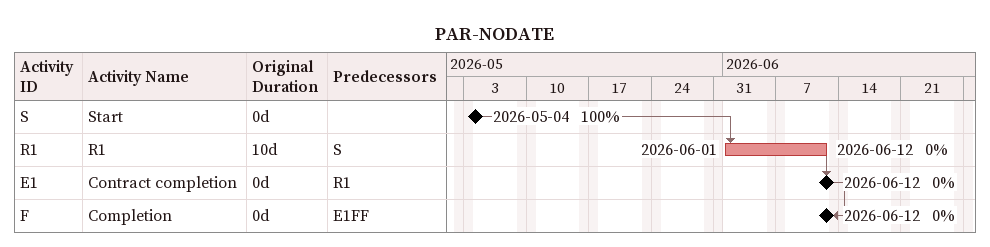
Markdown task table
PAR-NODATE

| ID | Task | Original duration | Start | Finish | Predecessors | % complete |
|---|---|---|---|---|---|---|
| S | Start | 0d | 2026-05-04 | 2026-05-04 |  | 100 |
| R1 | R1 | 10d | 2026-06-01 | 2026-06-12 | S | 0 |
| E1 | Contract completion | 0d | 2026-06-12 | 2026-06-12 | R1 | 0 |
| F | Completion | 0d | 2026-06-12 | 2026-06-12 | E1FF | 0 |
